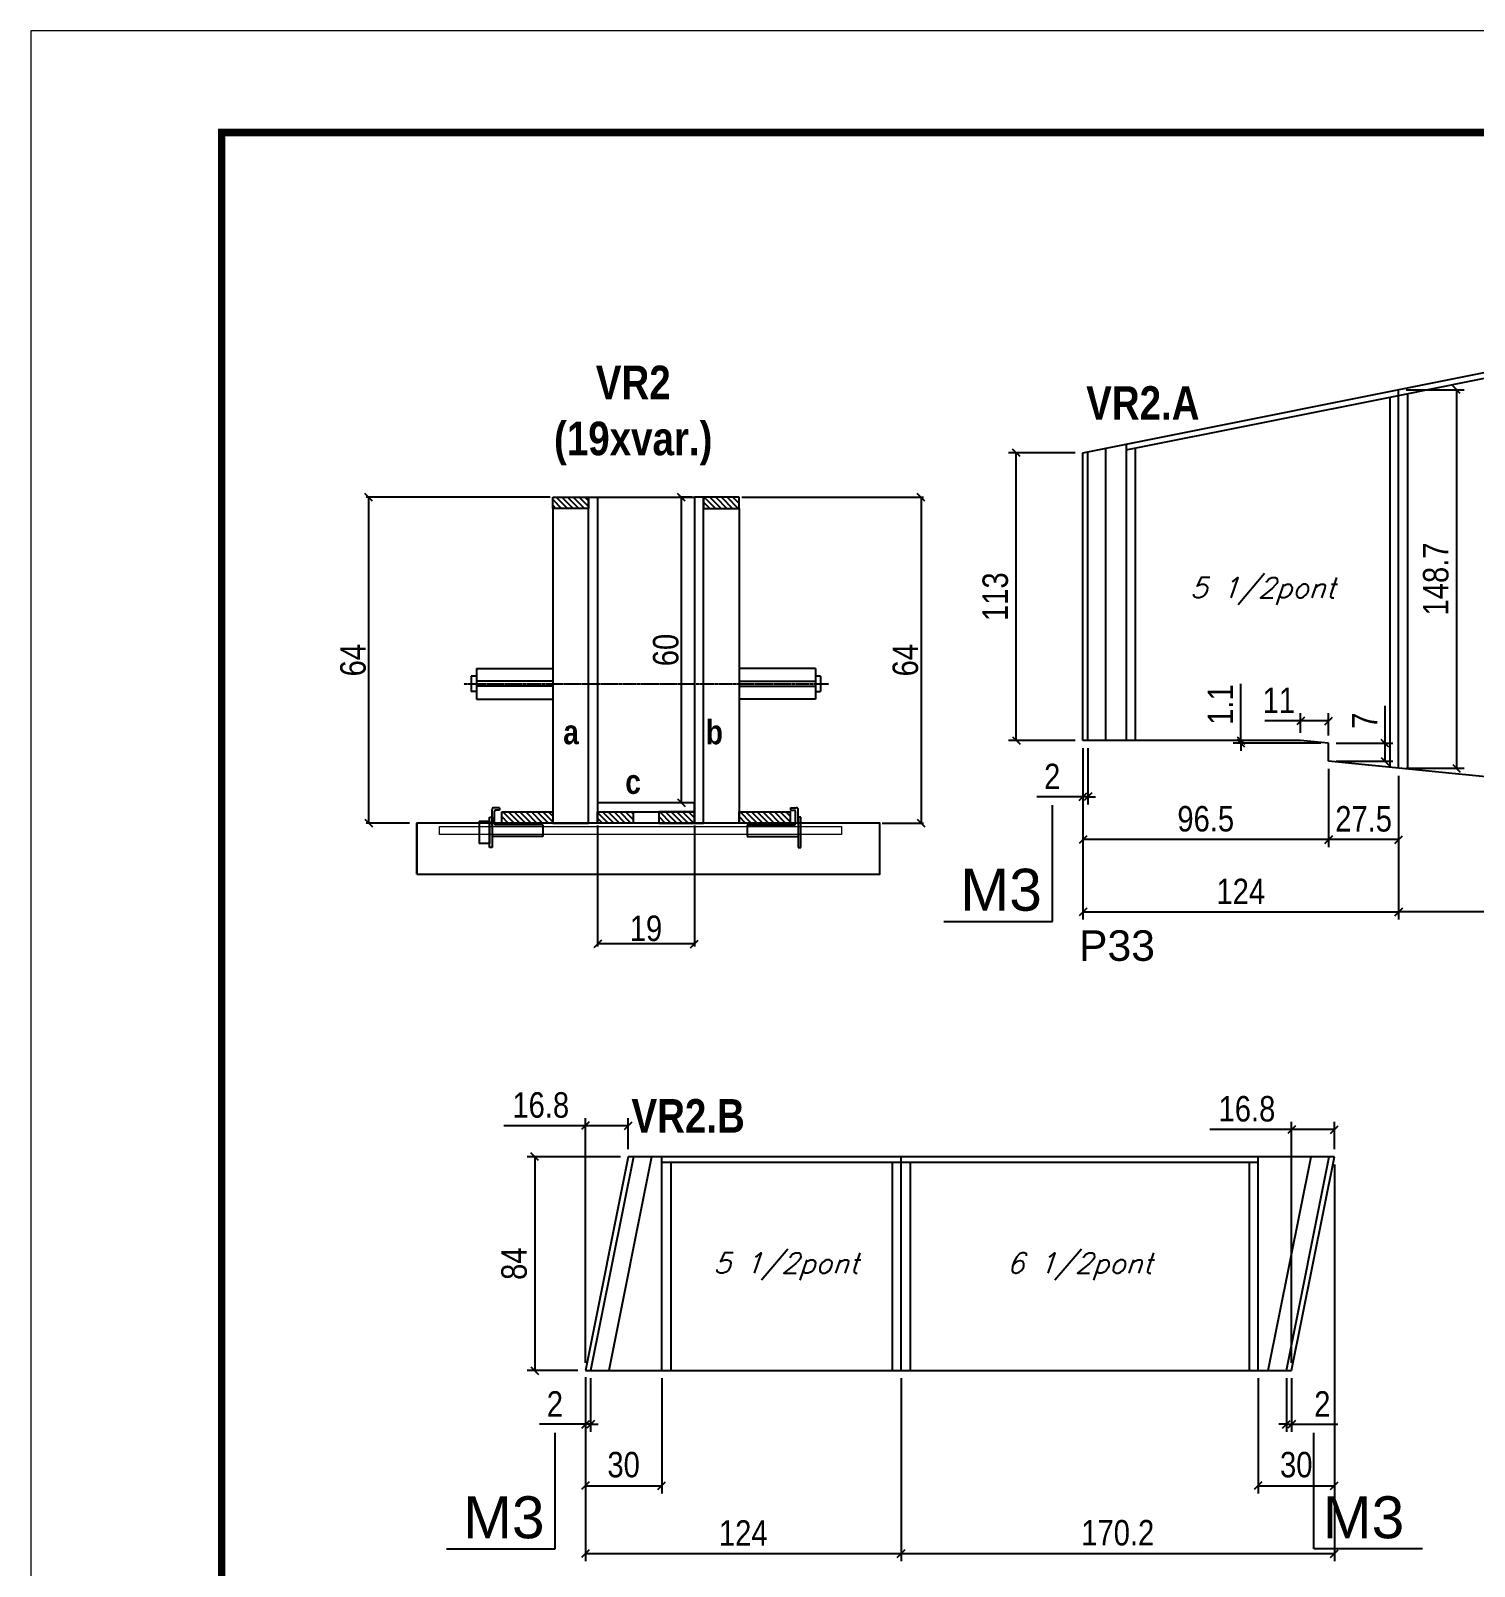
# Model space of a CAD drawing. Extents: x 3309 to 9590, y -2522 to 14608.
# Drawn here: x 6493 to 7060, y 9410 to 10014 of the extents above; entities that cross this region are included whole.
import ezdxf

# ---------------------------------------------------------------- set-up
doc = ezdxf.new("R2010")
doc.units = 0
doc.linetypes.add('DASHED', pattern=[0.75, 0.5, -0.25])
doc.linetypes.add('HIDDEN', pattern=[0.375, 0.25, -0.125])
for name, color, linetype in [('5', 5, 'Continuous'), ('barrote', 251, 'Continuous'), ('COTA', 241, 'Continuous'), ('detalhes', 4, 'Continuous'), ('NOMENCLATURA', 7, 'Continuous'), ('Painéis', 200, 'Continuous'), ('presilha', 1, 'Continuous'), ('SARR_2.2x10', 60, 'Continuous'), ('SARR_2.2x7', 40, 'Continuous'), ('SARR_3.5x7', 81, 'Continuous'), ('TENSOR', 3, 'Continuous'), ('texto', 7, 'Continuous')]:
    doc.layers.add(name, color=color, linetype=linetype)
for name, color, linetype, lineweight in [('CONCRETO', 251, 'Continuous', 25), ('Folhas', 255, 'Continuous', 9), ('SARRAFO DE PRESSAO', 251, 'DASHED', 9), ('SCO-___-LAJ', 2, 'Continuous', 0)]:
    doc.layers.add(name, color=color, linetype=linetype, lineweight=lineweight)
doc.styles.add('COTA TECNICA', font='techl___.ttf', dxfattribs={"height": 10})
doc.styles.add('COTA TECNICA 2X', font='techl___.ttf', dxfattribs={"height": 10})
doc.styles.add('Romans', font='romans.shx')
doc.styles.get("Standard").update_dxf_attribs({"font": 'arial.ttf'})
doc.styles.add('TECNICA', font='techb___.ttf', dxfattribs={"height": 10})
doc.dimstyles.new('PAINEL', dxfattribs={"dimtxt": 10, "dimasz": 3, "dimexe": 3, "dimexo": 3, "dimgap": 3, "dimtad": 1, "dimdec": 1, "dimzin": 12, "dimdsep": 46, "dimtxsty": 'COTA TECNICA', "dimblk1": 'OBLIQUE', "dimblk2": 'OBLIQUE', "dimsah": 1, "dimcen": 0.9, "dimclrd": 4, "dimclre": 4, "dimclrt": 240, "dimadec": 1, "dimazin": 3, "dimtfac": 1, "dimtdec": 1, "dimtmove": 0, "dimatfit": 3, "dimfxl": 1, "dimtolj": 1, "dimtzin": 12, "dimarcsym": 0})
doc.dimstyles.new('SECAO', dxfattribs={"dimscale": 0.333333, "dimtxt": 5, "dimasz": 9, "dimexe": 3, "dimexo": 3, "dimgap": 3, "dimtad": 1, "dimdec": 1, "dimlfac": 0.5, "dimzin": 12, "dimdsep": 46, "dimtxsty": 'COTA TECNICA 2X', "dimblk1": 'OBLIQUE', "dimblk2": 'OBLIQUE', "dimsah": 1, "dimcen": 0.9, "dimclrd": 4, "dimclre": 4, "dimclrt": 240, "dimadec": 1, "dimazin": 3, "dimtfac": 1, "dimtdec": 1, "dimtmove": 0, "dimatfit": 3, "dimfxl": 1, "dimtolj": 1, "dimtzin": 12, "dimarcsym": 0})
pattern_1 = [(135, (39951.0573, -113809.8887), (-1.122532015, -1.122532015), [])]

# ---------------------------------------------------------------- blocks, each defined once
blk = doc.blocks.new('9999999999')
at = {"layer": 'Folhas'}
blk.add_lwpolyline([(98138.98, 34190.21), (99623.98, 34190.21), (99623.98, 35240.21), (98138.98, 35240.21)], close=True, dxfattribs=at)
at = {"layer": 'Folhas', "color": 30, "const_width": 3}
blk.add_lwpolyline([(98213.98, 34230.21), (99583.98, 34230.21), (99583.98, 35200.21), (98213.98, 35200.21)], close=True, dxfattribs=at)
blk = doc.blocks.new('_Oblique')
at = {"color": 0, "linetype": 'ByBlock', "lineweight": -2}
blk.add_line((-0.5, -0.5), (0.5, 0.5), dxfattribs=at)
blk = doc.blocks.new('*D654')
at = {"layer": 'COTA', "color": 4, "lineweight": -2, "transparency": 16777216}
for p, q in [((6715.52, 9701.28), (6715.52, 9653.81)), ((6753.52, 9701.28), (6753.52, 9653.81)), ((6753.52, 9654.81), (6715.52, 9654.81))]:
    blk.add_line(p, q, dxfattribs=at)
at = {"layer": 'Defpoints', "color": 0, "transparency": 16777216}
for p in [(6715.52, 9702.28), (6753.52, 9702.28), (6715.52, 9654.81)]:
    blk.add_point(p, dxfattribs=at)
at = {"layer": 'COTA', "color": 4, "lineweight": -2, "transparency": 16777216, "xscale": 3, "yscale": 3, "zscale": 3, "rotation": 180}
blk.add_blockref('_Oblique', (6715.52, 9654.81), dxfattribs=at)
at = {"layer": 'COTA', "color": 4, "lineweight": -2, "transparency": 16777216, "xscale": 3, "yscale": 3, "zscale": 3}
blk.add_blockref('_Oblique', (6753.52, 9654.81), dxfattribs=at)
at = {"layer": 'COTA', "color": 240, "transparency": 16777216, "insert": (6734.52, 9660.9), "char_height": 10, "attachment_point": 5, "style": 'COTA TECNICA 2X'}
blk.add_mtext('\\A1;19', dxfattribs=at)
blk = doc.blocks.new('PRESILHA METÁLICA 1')
at = {"layer": 'presilha'}
for p, q in [((7.5, 10.64), (7.5, 19.86)), ((12, 21), (8.64, 21)), ((9, 11.57), (9, 18.93)), ((12, 19.5), (9.57, 19.5)), ((12, 21), (12, 19.5)), ((0, 13), (6, 13)), ((0, 13), (0, 0)), ((6, 15.5), (7.5, 15.5)), ((6, -2.5), (6, 15.5)), ((6, 13), (6, 0)), ((7.5, 15.5), (7.5, -2.5)), ((37.5, 11), (9.57, 11)), ((37.5, 11), (37.5, 4.1)), ((6, 0), (0, 0)), ((37.5, 4.1), (7.5, 4.1)), ((7.5, -2.5), (6, -2.5))]:
    blk.add_line(p, q, dxfattribs=at)
for centre, radius, start, end in [((8.64, 19.86), 1.14, 90, 180), ((9.57, 18.93), 0.57, 90, 180), ((9.57, 11.57), 0.57, 180, 270)]:
    blk.add_arc(centre, radius, start, end, dxfattribs=at)
blk = doc.blocks.new('PRESILHA METÁLICA 2')
at = {"layer": 'presilha'}
for p, q in [((-5.25, 23.5), (-5.25, 22)), ((-5.25, 23.5), (-1.89, 23.5)), ((-5.25, 22), (-2.82, 22)), ((-2.25, 14.07), (-2.25, 21.43)), ((-0.75, 14.64), (-0.75, 22.36)), ((-30.75, 13.5), (-30.75, 6.6)), ((-30.75, 13.5), (-2.82, 13.5)), ((0.75, 18), (-0.75, 18)), ((-0.75, 18), (-0.75, 0)), ((0.75, 0), (0.75, 18)), ((-30.75, 6.6), (-0.75, 6.6)), ((-0.75, 0), (0.75, 0))]:
    blk.add_line(p, q, dxfattribs=at)
for centre, radius, start, end in [((-2.82, 21.43), 0.57, 0, 90), ((-1.89, 22.36), 1.14, 0, 90), ((-2.82, 14.07), 0.57, 270, 0)]:
    blk.add_arc(centre, radius, start, end, dxfattribs=at)
blk = doc.blocks.new('*D655')
at = {"layer": 'COTA', "color": 4, "lineweight": -2, "transparency": 16777216}
for p, q in [((6772.12, 9830.28), (6843.57, 9830.28)), ((6842.57, 9830.28), (6842.57, 9702.28)), ((6827.33, 9702.28), (6843.57, 9702.28))]:
    blk.add_line(p, q, dxfattribs=at)
at = {"layer": 'Defpoints', "color": 0, "transparency": 16777216}
for p in [(6771.12, 9830.28), (6826.33, 9702.28), (6842.57, 9702.28)]:
    blk.add_point(p, dxfattribs=at)
at = {"layer": 'COTA', "color": 4, "lineweight": -2, "transparency": 16777216, "xscale": 3, "yscale": 3, "zscale": 3}
for p, rotation in [((6842.57, 9830.28), 90), ((6842.57, 9702.28), 270)]:
    blk.add_blockref('_Oblique', p, dxfattribs=dict(at, rotation=rotation))
at = {"layer": 'COTA', "color": 240, "transparency": 16777216, "insert": (6836.46, 9766.28), "char_height": 10, "attachment_point": 5, "rotation": 90, "style": 'COTA TECNICA 2X'}
blk.add_mtext('\\A1;64', dxfattribs=at)
blk = doc.blocks.new('*D656')
at = {"layer": 'COTA', "color": 4, "lineweight": -2, "transparency": 16777216}
for p, q in [((6696.92, 9830.28), (6624.6, 9830.28)), ((6625.6, 9830.28), (6625.6, 9702.28)), ((6641.71, 9702.28), (6624.6, 9702.28))]:
    blk.add_line(p, q, dxfattribs=at)
at = {"layer": 'Defpoints', "color": 0, "transparency": 16777216}
for p in [(6697.92, 9830.28), (6625.6, 9702.28), (6642.71, 9702.28)]:
    blk.add_point(p, dxfattribs=at)
at = {"layer": 'COTA', "color": 4, "lineweight": -2, "transparency": 16777216, "xscale": 3, "yscale": 3, "zscale": 3}
for p, rotation in [((6625.6, 9830.28), 90), ((6625.6, 9702.28), 270)]:
    blk.add_blockref('_Oblique', p, dxfattribs=dict(at, rotation=rotation))
at = {"layer": 'COTA', "color": 240, "transparency": 16777216, "insert": (6619.5, 9766.28), "char_height": 10, "attachment_point": 5, "rotation": 90, "style": 'COTA TECNICA 2X'}
blk.add_mtext('\\A1;64', dxfattribs=at)
blk = doc.blocks.new('*D657')
at = {"layer": 'COTA', "color": 4, "lineweight": -2, "transparency": 16777216}
for p, q in [((6752.52, 9830.28), (6747.45, 9830.28)), ((6748.45, 9710.28), (6748.45, 9830.28)), ((6752.52, 9710.28), (6747.45, 9710.28))]:
    blk.add_line(p, q, dxfattribs=at)
at = {"layer": 'Defpoints', "color": 0, "transparency": 16777216}
for p in [(6748.45, 9830.28), (6753.52, 9830.28), (6753.52, 9710.28)]:
    blk.add_point(p, dxfattribs=at)
at = {"layer": 'COTA', "color": 4, "lineweight": -2, "transparency": 16777216, "xscale": 3, "yscale": 3, "zscale": 3}
for p, rotation in [((6748.45, 9830.28), 90), ((6748.45, 9710.28), 270)]:
    blk.add_blockref('_Oblique', p, dxfattribs=dict(at, rotation=rotation))
at = {"layer": 'COTA', "color": 240, "transparency": 16777216, "insert": (6742.34, 9770.28), "char_height": 10, "attachment_point": 5, "rotation": 90, "style": 'COTA TECNICA 2X'}
blk.add_mtext('\\A1;60', dxfattribs=at)
blk = doc.blocks.new('*D658')
at = {"layer": 'COTA', "color": 4, "lineweight": -2, "transparency": 16777216}
for p, q in [((6906.14, 9731.73), (6906.14, 9664.37)), ((7030.14, 9720.84), (7030.14, 9664.37)), ((6906.14, 9667.37), (7030.14, 9667.37))]:
    blk.add_line(p, q, dxfattribs=at)
at = {"layer": 'Defpoints', "color": 0, "transparency": 16777216}
for p in [(6906.14, 9734.73), (7030.14, 9723.84), (7030.14, 9667.37)]:
    blk.add_point(p, dxfattribs=at)
at = {"layer": 'COTA', "color": 4, "lineweight": -2, "transparency": 16777216, "xscale": 3, "yscale": 3, "zscale": 3, "rotation": 180}
blk.add_blockref('_Oblique', (6906.14, 9667.37), dxfattribs=at)
at = {"layer": 'COTA', "color": 4, "lineweight": -2, "transparency": 16777216, "xscale": 3, "yscale": 3, "zscale": 3}
blk.add_blockref('_Oblique', (7030.14, 9667.37), dxfattribs=at)
at = {"layer": 'COTA', "color": 240, "transparency": 16777216, "insert": (6968.14, 9675.44), "char_height": 10, "attachment_point": 5, "style": 'COTA TECNICA'}
blk.add_mtext('\\A1;124', dxfattribs=at)
blk = doc.blocks.new('*D659')
at = {"layer": 'COTA', "color": 4, "lineweight": -2, "transparency": 16777216}
for p, q in [((7030.14, 9720.84), (7030.14, 9664.37)), ((7133.14, 9710.54), (7133.14, 9664.37)), ((7133.14, 9667.37), (7030.14, 9667.37))]:
    blk.add_line(p, q, dxfattribs=at)
at = {"layer": 'Defpoints', "color": 0, "transparency": 16777216}
for p in [(7030.14, 9723.84), (7133.14, 9713.54), (7030.14, 9667.37)]:
    blk.add_point(p, dxfattribs=at)
at = {"layer": 'COTA', "color": 4, "lineweight": -2, "transparency": 16777216, "xscale": 3, "yscale": 3, "zscale": 3, "rotation": 180}
blk.add_blockref('_Oblique', (7030.14, 9667.37), dxfattribs=at)
at = {"layer": 'COTA', "color": 4, "lineweight": -2, "transparency": 16777216, "xscale": 3, "yscale": 3, "zscale": 3}
blk.add_blockref('_Oblique', (7133.14, 9667.37), dxfattribs=at)
at = {"layer": 'COTA', "color": 240, "transparency": 16777216, "insert": (7081.64, 9675.59), "char_height": 10, "attachment_point": 5, "style": 'COTA TECNICA'}
blk.add_mtext('\\A1;103', dxfattribs=at)
blk = doc.blocks.new('*D660')
at = {"layer": 'COTA', "color": 4, "lineweight": -2, "transparency": 16777216}
for p, q in [((6903.14, 9847.73), (6876.98, 9847.73)), ((6879.98, 9734.73), (6879.98, 9847.73)), ((6903.14, 9734.73), (6876.98, 9734.73))]:
    blk.add_line(p, q, dxfattribs=at)
at = {"layer": 'Defpoints', "color": 0, "transparency": 16777216}
for p in [(6879.98, 9847.73), (6906.14, 9847.73), (6906.14, 9734.73)]:
    blk.add_point(p, dxfattribs=at)
at = {"layer": 'COTA', "color": 4, "lineweight": -2, "transparency": 16777216, "xscale": 3, "yscale": 3, "zscale": 3}
for p, rotation in [((6879.98, 9847.73), 90), ((6879.98, 9734.73), 270)]:
    blk.add_blockref('_Oblique', p, dxfattribs=dict(at, rotation=rotation))
at = {"layer": 'COTA', "color": 240, "transparency": 16777216, "insert": (6871.76, 9791.23), "char_height": 10, "attachment_point": 5, "rotation": 90, "style": 'COTA TECNICA'}
blk.add_mtext('\\A1;113', dxfattribs=at)
blk = doc.blocks.new('*D661')
at = {"layer": 'COTA', "color": 4, "lineweight": -2, "transparency": 16777216}
for p, q in [((7033.14, 9872.53), (7055.88, 9872.53)), ((7052.88, 9872.53), (7052.88, 9723.84)), ((7033.14, 9723.84), (7055.88, 9723.84))]:
    blk.add_line(p, q, dxfattribs=at)
at = {"layer": 'Defpoints', "color": 0, "transparency": 16777216}
for p in [(7030.14, 9872.53), (7030.14, 9723.84), (7052.88, 9723.84)]:
    blk.add_point(p, dxfattribs=at)
at = {"layer": 'COTA', "color": 4, "lineweight": -2, "transparency": 16777216, "xscale": 3, "yscale": 3, "zscale": 3}
for p, rotation in [((7052.88, 9872.53), 90), ((7052.88, 9723.84), 270)]:
    blk.add_blockref('_Oblique', p, dxfattribs=dict(at, rotation=rotation))
at = {"layer": 'COTA', "color": 240, "transparency": 16777216, "insert": (7044.78, 9798.19), "char_height": 10, "attachment_point": 5, "rotation": 90, "style": 'COTA TECNICA'}
blk.add_mtext('\\A1;148.7', dxfattribs=at)
blk = doc.blocks.new('*D662')
at = {"layer": 'COTA', "color": 4, "lineweight": -2, "transparency": 16777216}
for p, q in [((7002.64, 9723.59), (7002.64, 9692.78)), ((7030.14, 9720.84), (7030.14, 9692.78)), ((7030.14, 9695.78), (7002.64, 9695.78))]:
    blk.add_line(p, q, dxfattribs=at)
at = {"layer": 'Defpoints', "color": 0, "transparency": 16777216}
for p in [(7002.64, 9726.59), (7030.14, 9723.84), (7002.64, 9695.78)]:
    blk.add_point(p, dxfattribs=at)
at = {"layer": 'COTA', "color": 4, "lineweight": -2, "transparency": 16777216, "xscale": 3, "yscale": 3, "zscale": 3, "rotation": 180}
blk.add_blockref('_Oblique', (7002.64, 9695.78), dxfattribs=at)
at = {"layer": 'COTA', "color": 4, "lineweight": -2, "transparency": 16777216, "xscale": 3, "yscale": 3, "zscale": 3}
blk.add_blockref('_Oblique', (7030.14, 9695.78), dxfattribs=at)
at = {"layer": 'COTA', "color": 240, "transparency": 16777216, "insert": (7016.39, 9703.89), "char_height": 10, "attachment_point": 5, "style": 'COTA TECNICA'}
blk.add_mtext('\\A1;27.5', dxfattribs=at)
blk = doc.blocks.new('*D664')
at = {"layer": 'COTA', "color": 4, "lineweight": -2, "transparency": 16777216}
for p, q in [((6991.64, 9742.44), (6977.55, 9742.44)), ((6991.64, 9737.73), (6991.64, 9745.44)), ((7002.64, 9742.44), (6991.64, 9742.44)), ((7002.64, 9736.63), (7002.64, 9745.44))]:
    blk.add_line(p, q, dxfattribs=at)
at = {"layer": 'Defpoints', "color": 0, "transparency": 16777216}
for p in [(6991.64, 9742.44), (6991.64, 9734.73), (7002.64, 9733.63)]:
    blk.add_point(p, dxfattribs=at)
at = {"layer": 'COTA', "color": 4, "lineweight": -2, "transparency": 16777216, "xscale": 3, "yscale": 3, "zscale": 3, "rotation": 180}
blk.add_blockref('_Oblique', (6991.64, 9742.44), dxfattribs=at)
at = {"layer": 'COTA', "color": 4, "lineweight": -2, "transparency": 16777216, "xscale": 3, "yscale": 3, "zscale": 3}
blk.add_blockref('_Oblique', (7002.64, 9742.44), dxfattribs=at)
at = {"layer": 'COTA', "color": 240, "transparency": 16777216, "insert": (6983.1, 9750.5), "char_height": 10, "attachment_point": 5, "style": 'COTA TECNICA'}
blk.add_mtext('\\A1;11', dxfattribs=at)
blk = doc.blocks.new('*D665')
at = {"layer": 'COTA', "color": 4, "lineweight": -2, "transparency": 16777216}
for p, q in [((7024.85, 9733.63), (7024.85, 9748.36)), ((7005.64, 9733.63), (7027.85, 9733.63)), ((7024.85, 9726.59), (7024.85, 9733.63)), ((7005.64, 9726.59), (7027.85, 9726.59))]:
    blk.add_line(p, q, dxfattribs=at)
at = {"layer": 'Defpoints', "color": 0, "transparency": 16777216}
for p in [(7002.64, 9733.63), (7024.85, 9733.63), (7002.64, 9726.59)]:
    blk.add_point(p, dxfattribs=at)
at = {"layer": 'COTA', "color": 4, "lineweight": -2, "transparency": 16777216, "xscale": 3, "yscale": 3, "zscale": 3}
for p, rotation in [((7024.85, 9733.63), 90), ((7024.85, 9726.59), 270)]:
    blk.add_blockref('_Oblique', p, dxfattribs=dict(at, rotation=rotation))
at = {"layer": 'COTA', "color": 240, "transparency": 16777216, "insert": (7016.78, 9742.49), "char_height": 10, "attachment_point": 5, "rotation": 90, "style": 'COTA TECNICA'}
blk.add_mtext('\\A1;7', dxfattribs=at)
blk = doc.blocks.new('*D666')
at = {"layer": 'COTA', "color": 4, "lineweight": -2, "transparency": 16777216}
for p, q in [((6906.14, 9723.59), (6906.14, 9692.78)), ((7002.64, 9723.59), (7002.64, 9692.78)), ((7002.64, 9695.78), (6906.14, 9695.78))]:
    blk.add_line(p, q, dxfattribs=at)
at = {"layer": 'Defpoints', "color": 0, "transparency": 16777216}
for p in [(6906.14, 9726.59), (7002.64, 9726.59), (6906.14, 9695.78)]:
    blk.add_point(p, dxfattribs=at)
at = {"layer": 'COTA', "color": 4, "lineweight": -2, "transparency": 16777216, "xscale": 3, "yscale": 3, "zscale": 3, "rotation": 180}
blk.add_blockref('_Oblique', (6906.14, 9695.78), dxfattribs=at)
at = {"layer": 'COTA', "color": 4, "lineweight": -2, "transparency": 16777216, "xscale": 3, "yscale": 3, "zscale": 3}
blk.add_blockref('_Oblique', (7002.64, 9695.78), dxfattribs=at)
at = {"layer": 'COTA', "color": 240, "transparency": 16777216, "insert": (6954.39, 9703.92), "char_height": 10, "attachment_point": 5, "style": 'COTA TECNICA'}
blk.add_mtext('\\A1;96.5', dxfattribs=at)
blk = doc.blocks.new('*D667')
at = {"layer": 'COTA', "color": 4, "lineweight": -2, "transparency": 16777216}
for p, q in [((6968.18, 9734.73), (6968.18, 9756.95)), ((6988.64, 9734.73), (6965.18, 9734.73)), ((6999.64, 9733.63), (6965.18, 9733.63)), ((6968.18, 9733.63), (6968.18, 9734.73)), ((6968.18, 9733.63), (6968.18, 9730.63))]:
    blk.add_line(p, q, dxfattribs=at)
at = {"layer": 'Defpoints', "color": 0, "transparency": 16777216}
for p in [(6968.18, 9734.73), (6991.64, 9734.73), (7002.64, 9733.63)]:
    blk.add_point(p, dxfattribs=at)
at = {"layer": 'COTA', "color": 4, "lineweight": -2, "transparency": 16777216, "xscale": 3, "yscale": 3, "zscale": 3}
for p, rotation in [((6968.18, 9734.73), 270), ((6968.18, 9733.63), 90)]:
    blk.add_blockref('_Oblique', p, dxfattribs=dict(at, rotation=rotation))
at = {"layer": 'COTA', "color": 240, "transparency": 16777216, "insert": (6960.12, 9748.84), "char_height": 10, "attachment_point": 5, "rotation": 90, "style": 'COTA TECNICA'}
blk.add_mtext('\\A1;1.1', dxfattribs=at)
blk = doc.blocks.new('*D668')
at = {"layer": 'COTA', "color": 4, "lineweight": -2, "transparency": 16777216}
for p, q in [((6906.14, 9731.73), (6906.14, 9709.63)), ((6908.14, 9731.73), (6908.14, 9709.63)), ((6906.14, 9712.63), (6888.03, 9712.63)), ((6908.14, 9712.63), (6906.14, 9712.63)), ((6908.14, 9712.63), (6911.14, 9712.63))]:
    blk.add_line(p, q, dxfattribs=at)
at = {"layer": 'Defpoints', "color": 0, "transparency": 16777216}
for p in [(6906.14, 9734.73), (6908.14, 9734.73), (6906.14, 9712.63)]:
    blk.add_point(p, dxfattribs=at)
at = {"layer": 'COTA', "color": 4, "lineweight": -2, "transparency": 16777216, "xscale": 3, "yscale": 3, "zscale": 3}
blk.add_blockref('_Oblique', (6906.14, 9712.63), dxfattribs=at)
at = {"layer": 'COTA', "color": 4, "lineweight": -2, "transparency": 16777216, "xscale": 3, "yscale": 3, "zscale": 3, "rotation": 180}
blk.add_blockref('_Oblique', (6908.14, 9712.63), dxfattribs=at)
at = {"layer": 'COTA', "color": 240, "transparency": 16777216, "insert": (6894.08, 9720.63), "char_height": 10, "attachment_point": 5, "style": 'COTA TECNICA'}
blk.add_mtext('\\A1;2', dxfattribs=at)
blk = doc.blocks.new('*D688')
at = {"layer": 'COTA', "color": 4, "lineweight": -2, "transparency": 16777216}
for p, q in [((6710.74, 9484.2), (6710.74, 9412.34)), ((6834.74, 9484.2), (6834.74, 9412.34)), ((6710.74, 9415.34), (6834.74, 9415.34))]:
    blk.add_line(p, q, dxfattribs=at)
at = {"layer": 'Defpoints', "color": 0, "transparency": 16777216}
for p in [(6710.74, 9487.2), (6834.74, 9487.2), (6834.74, 9415.34)]:
    blk.add_point(p, dxfattribs=at)
at = {"layer": 'COTA', "color": 4, "lineweight": -2, "transparency": 16777216, "xscale": 3, "yscale": 3, "zscale": 3, "rotation": 180}
blk.add_blockref('_Oblique', (6710.74, 9415.34), dxfattribs=at)
at = {"layer": 'COTA', "color": 4, "lineweight": -2, "transparency": 16777216, "xscale": 3, "yscale": 3, "zscale": 3}
blk.add_blockref('_Oblique', (6834.74, 9415.34), dxfattribs=at)
at = {"layer": 'COTA', "color": 240, "transparency": 16777216, "insert": (6772.74, 9423.42), "char_height": 10, "attachment_point": 5, "style": 'COTA TECNICA'}
blk.add_mtext('\\A1;124', dxfattribs=at)
blk = doc.blocks.new('*D689')
at = {"layer": 'COTA', "color": 4, "lineweight": -2, "transparency": 16777216}
for p, q in [((7004.93, 9568.2), (7004.93, 9412.34)), ((6834.74, 9484.2), (6834.74, 9412.34)), ((6834.74, 9415.34), (7004.93, 9415.34))]:
    blk.add_line(p, q, dxfattribs=at)
at = {"layer": 'Defpoints', "color": 0, "transparency": 16777216}
for p in [(7004.93, 9571.2), (6834.74, 9487.2), (7004.93, 9415.34)]:
    blk.add_point(p, dxfattribs=at)
at = {"layer": 'COTA', "color": 4, "lineweight": -2, "transparency": 16777216, "xscale": 3, "yscale": 3, "zscale": 3, "rotation": 180}
blk.add_blockref('_Oblique', (6834.74, 9415.34), dxfattribs=at)
at = {"layer": 'COTA', "color": 4, "lineweight": -2, "transparency": 16777216, "xscale": 3, "yscale": 3, "zscale": 3}
blk.add_blockref('_Oblique', (7004.93, 9415.34), dxfattribs=at)
at = {"layer": 'COTA', "color": 240, "transparency": 16777216, "insert": (6919.83, 9423.45), "char_height": 10, "attachment_point": 5, "style": 'COTA TECNICA'}
blk.add_mtext('\\A1;170.2', dxfattribs=at)
blk = doc.blocks.new('*D692')
at = {"layer": 'COTA', "color": 4, "lineweight": -2, "transparency": 16777216}
for p, q in [((6724.54, 9571.2), (6687.85, 9571.2)), ((6690.85, 9571.2), (6690.85, 9487.2)), ((6707.74, 9487.2), (6687.85, 9487.2))]:
    blk.add_line(p, q, dxfattribs=at)
at = {"layer": 'Defpoints', "color": 0, "transparency": 16777216}
for p in [(6727.54, 9571.2), (6690.85, 9487.2), (6710.74, 9487.2)]:
    blk.add_point(p, dxfattribs=at)
at = {"layer": 'COTA', "color": 4, "lineweight": -2, "transparency": 16777216, "xscale": 3, "yscale": 3, "zscale": 3}
for p, rotation in [((6690.85, 9571.2), 90), ((6690.85, 9487.2), 270)]:
    blk.add_blockref('_Oblique', p, dxfattribs=dict(at, rotation=rotation))
at = {"layer": 'COTA', "color": 240, "transparency": 16777216, "insert": (6682.76, 9529.2), "char_height": 10, "attachment_point": 5, "rotation": 90, "style": 'COTA TECNICA'}
blk.add_mtext('\\A1;84', dxfattribs=at)
blk = doc.blocks.new('*D693')
at = {"layer": 'COTA', "color": 4, "lineweight": -2, "transparency": 16777216}
for p, q in [((6710.74, 9490.2), (6710.74, 9586.37)), ((6727.54, 9574.2), (6727.54, 9586.37)), ((6710.74, 9583.37), (6678.65, 9583.37)), ((6727.54, 9583.37), (6710.74, 9583.37))]:
    blk.add_line(p, q, dxfattribs=at)
at = {"layer": 'Defpoints', "color": 0, "transparency": 16777216}
for p in [(6710.74, 9583.37), (6727.54, 9571.2), (6710.74, 9487.2)]:
    blk.add_point(p, dxfattribs=at)
at = {"layer": 'COTA', "color": 4, "lineweight": -2, "transparency": 16777216, "xscale": 3, "yscale": 3, "zscale": 3, "rotation": 180}
blk.add_blockref('_Oblique', (6710.74, 9583.37), dxfattribs=at)
at = {"layer": 'COTA', "color": 4, "lineweight": -2, "transparency": 16777216, "xscale": 3, "yscale": 3, "zscale": 3}
blk.add_blockref('_Oblique', (6727.54, 9583.37), dxfattribs=at)
at = {"layer": 'COTA', "color": 240, "transparency": 16777216, "insert": (6693.2, 9591.49), "char_height": 10, "attachment_point": 5, "style": 'COTA TECNICA'}
blk.add_mtext('\\A1;16.8', dxfattribs=at)
blk = doc.blocks.new('*D694')
at = {"layer": 'COTA', "color": 4, "lineweight": -2, "transparency": 16777216}
for p, q in [((6988.13, 9581.87), (6956.04, 9581.87)), ((6988.13, 9490.2), (6988.13, 9584.87)), ((7004.93, 9581.87), (6988.13, 9581.87)), ((7004.93, 9574.2), (7004.93, 9584.87))]:
    blk.add_line(p, q, dxfattribs=at)
at = {"layer": 'Defpoints', "color": 0, "transparency": 16777216}
for p in [(6988.13, 9581.87), (7004.93, 9571.2), (6988.13, 9487.2)]:
    blk.add_point(p, dxfattribs=at)
at = {"layer": 'COTA', "color": 4, "lineweight": -2, "transparency": 16777216, "xscale": 3, "yscale": 3, "zscale": 3, "rotation": 180}
blk.add_blockref('_Oblique', (6988.13, 9581.87), dxfattribs=at)
at = {"layer": 'COTA', "color": 4, "lineweight": -2, "transparency": 16777216, "xscale": 3, "yscale": 3, "zscale": 3}
blk.add_blockref('_Oblique', (7004.93, 9581.87), dxfattribs=at)
at = {"layer": 'COTA', "color": 240, "transparency": 16777216, "insert": (6970.58, 9589.99), "char_height": 10, "attachment_point": 5, "style": 'COTA TECNICA'}
blk.add_mtext('\\A1;16.8', dxfattribs=at)
blk = doc.blocks.new('*D695')
at = {"layer": 'COTA', "color": 4, "lineweight": -2, "transparency": 16777216}
for p, q in [((6710.74, 9484.2), (6710.74, 9438.98)), ((6740.74, 9484.2), (6740.74, 9438.98)), ((6710.74, 9441.98), (6740.74, 9441.98))]:
    blk.add_line(p, q, dxfattribs=at)
at = {"layer": 'Defpoints', "color": 0, "transparency": 16777216}
for p in [(6710.74, 9487.2), (6740.74, 9487.2), (6740.74, 9441.98)]:
    blk.add_point(p, dxfattribs=at)
at = {"layer": 'COTA', "color": 4, "lineweight": -2, "transparency": 16777216, "xscale": 3, "yscale": 3, "zscale": 3, "rotation": 180}
blk.add_blockref('_Oblique', (6710.74, 9441.98), dxfattribs=at)
at = {"layer": 'COTA', "color": 4, "lineweight": -2, "transparency": 16777216, "xscale": 3, "yscale": 3, "zscale": 3}
blk.add_blockref('_Oblique', (6740.74, 9441.98), dxfattribs=at)
at = {"layer": 'COTA', "color": 240, "transparency": 16777216, "insert": (6725.74, 9450.2), "char_height": 10, "attachment_point": 5, "style": 'COTA TECNICA'}
blk.add_mtext('\\A1;30', dxfattribs=at)
blk = doc.blocks.new('*D696')
at = {"layer": 'COTA', "color": 4, "lineweight": -2, "transparency": 16777216}
for p, q in [((7004.93, 9568.2), (7004.93, 9438.98)), ((6974.93, 9484.2), (6974.93, 9438.98)), ((6974.93, 9441.98), (7004.93, 9441.98))]:
    blk.add_line(p, q, dxfattribs=at)
at = {"layer": 'Defpoints', "color": 0, "transparency": 16777216}
for p in [(7004.93, 9571.2), (6974.93, 9487.2), (7004.93, 9441.98)]:
    blk.add_point(p, dxfattribs=at)
at = {"layer": 'COTA', "color": 4, "lineweight": -2, "transparency": 16777216, "xscale": 3, "yscale": 3, "zscale": 3, "rotation": 180}
blk.add_blockref('_Oblique', (6974.93, 9441.98), dxfattribs=at)
at = {"layer": 'COTA', "color": 4, "lineweight": -2, "transparency": 16777216, "xscale": 3, "yscale": 3, "zscale": 3}
blk.add_blockref('_Oblique', (7004.93, 9441.98), dxfattribs=at)
at = {"layer": 'COTA', "color": 240, "transparency": 16777216, "insert": (6989.93, 9450.2), "char_height": 10, "attachment_point": 5, "style": 'COTA TECNICA'}
blk.add_mtext('\\A1;30', dxfattribs=at)
blk = doc.blocks.new('*D712')
at = {"layer": 'COTA', "color": 4, "lineweight": -2, "transparency": 16777216}
for p, q in [((6710.82, 9484.59), (6710.82, 9463.11)), ((6712.78, 9484.2), (6712.78, 9463.11)), ((6710.82, 9466.11), (6692.71, 9466.11)), ((6712.78, 9466.11), (6710.82, 9466.11)), ((6712.78, 9466.11), (6715.78, 9466.11))]:
    blk.add_line(p, q, dxfattribs=at)
at = {"layer": 'Defpoints', "color": 0, "transparency": 16777216}
for p in [(6710.82, 9487.59), (6712.78, 9487.2), (6710.82, 9466.11)]:
    blk.add_point(p, dxfattribs=at)
at = {"layer": 'COTA', "color": 4, "lineweight": -2, "transparency": 16777216, "xscale": 3, "yscale": 3, "zscale": 3}
blk.add_blockref('_Oblique', (6710.82, 9466.11), dxfattribs=at)
at = {"layer": 'COTA', "color": 4, "lineweight": -2, "transparency": 16777216, "xscale": 3, "yscale": 3, "zscale": 3, "rotation": 180}
blk.add_blockref('_Oblique', (6712.78, 9466.11), dxfattribs=at)
at = {"layer": 'COTA', "color": 240, "transparency": 16777216, "insert": (6698.76, 9474.11), "char_height": 10, "attachment_point": 5, "style": 'COTA TECNICA'}
blk.add_mtext('\\A1;2', dxfattribs=at)
blk = doc.blocks.new('*D713')
at = {"layer": 'COTA', "color": 4, "lineweight": -2, "transparency": 16777216}
for p, q in [((6986.09, 9484.2), (6986.09, 9463.11)), ((6988.13, 9484.2), (6988.13, 9463.11)), ((6986.09, 9466.11), (6983.09, 9466.11)), ((6986.09, 9466.11), (6988.13, 9466.11)), ((6988.13, 9466.11), (7006.24, 9466.11))]:
    blk.add_line(p, q, dxfattribs=at)
at = {"layer": 'Defpoints', "color": 0, "transparency": 16777216}
for p in [(6986.09, 9487.2), (6988.13, 9487.2), (6988.13, 9466.11)]:
    blk.add_point(p, dxfattribs=at)
at = {"layer": 'COTA', "color": 4, "lineweight": -2, "transparency": 16777216, "xscale": 3, "yscale": 3, "zscale": 3}
blk.add_blockref('_Oblique', (6986.09, 9466.11), dxfattribs=at)
at = {"layer": 'COTA', "color": 4, "lineweight": -2, "transparency": 16777216, "xscale": 3, "yscale": 3, "zscale": 3, "rotation": 180}
blk.add_blockref('_Oblique', (6988.13, 9466.11), dxfattribs=at)
at = {"layer": 'COTA', "color": 240, "transparency": 16777216, "insert": (7000.18, 9474.11), "char_height": 10, "attachment_point": 5, "style": 'COTA TECNICA'}
blk.add_mtext('\\A1;2', dxfattribs=at)

msp = doc.modelspace()

# ---------------------------------------------------------------- hatches: boundary and pattern name
at = {"layer": 'SARR_2.2x10'}
h = msp.add_hatch(dxfattribs=at)
h.set_pattern_fill('ANSI31', color=256, scale=0.5, angle=90)
h.set_pattern_definition([(135, (39871.4573, -113809.8887), (-1.122532015, -1.122532015), [])])
h.paths.add_polyline_path([(6677.92, 9706.68), (6677.92, 9702.28), (6697.92, 9702.28), (6697.92, 9706.68)])
h = msp.add_hatch(dxfattribs=at)
h.set_pattern_fill('ANSI31', color=256, scale=0.5, angle=90)
h.set_pattern_definition([(135, (39964.6573, -113809.8887), (-1.122532015, -1.122532015), [])])
h.paths.add_polyline_path([(6771.12, 9706.68), (6771.12, 9702.28), (6791.12, 9702.28), (6791.12, 9706.68)])
at = {"layer": 'SARR_2.2x7'}
h = msp.add_hatch(dxfattribs=at)
h.set_pattern_fill('ANSI31', color=256, scale=0.5, angle=90)
h.set_pattern_definition([(135, (39865.4573, -113686.2887), (-1.122532015, -1.122532015), [])])
h.paths.add_polyline_path([(6711.92, 9830.28), (6711.92, 9825.88), (6697.92, 9825.88), (6697.92, 9830.28)])
h = msp.add_hatch(dxfattribs=at)
h.set_pattern_fill('ANSI31', color=256, scale=0.5, angle=90)
h.set_pattern_definition([(135, (39885.4573, -113686.2887), (-1.122532015, -1.122532015), [])])
h.paths.add_polyline_path([(6757.12, 9830.28), (6757.12, 9825.88), (6771.12, 9825.88), (6771.12, 9830.28)])
h = msp.add_hatch(dxfattribs=at)
h.set_pattern_fill('ANSI31', color=256, scale=0.5, angle=90)
h.set_pattern_definition(pattern_1)
h.paths.add_polyline_path([(6729.52, 9702.28), (6729.52, 9706.68), (6715.52, 9706.68), (6715.52, 9702.28)])
h = msp.add_hatch(dxfattribs=at)
h.set_pattern_fill('ANSI31', color=256, scale=0.5, angle=90)
h.set_pattern_definition(pattern_1)
h.paths.add_polyline_path([(6739.52, 9706.68), (6739.52, 9702.28), (6753.52, 9702.28), (6753.52, 9706.68)])

# ---------------------------------------------------------------- linework, layer by layer
at = {"ltscale": 3}
for p, q in [((6667.92, 9763.01), (6667.92, 9751.01)), ((6667.92, 9763.01), (6697.92, 9763.01)), ((6801.12, 9763.01), (6771.12, 9763.01)), ((6801.12, 9763.01), (6801.12, 9751.01)), ((6665.92, 9760.01), (6665.92, 9754.01)), ((6667.92, 9760.01), (6665.92, 9760.01)), ((6697.92, 9758.01), (6667.92, 9758.01)), ((6697.92, 9756.01), (6667.92, 9756.01)), ((6771.12, 9758.01), (6801.12, 9758.01)), ((6771.12, 9756.01), (6801.12, 9756.01)), ((6803.12, 9760.01), (6801.12, 9760.01)), ((6803.12, 9760.01), (6803.12, 9754.01)), ((6667.92, 9754.01), (6665.92, 9754.01)), ((6667.92, 9751.01), (6697.92, 9751.01)), ((6801.12, 9751.01), (6771.12, 9751.01)), ((6801.12, 9754.01), (6803.12, 9754.01))]:
    msp.add_line(p, q, dxfattribs=at)
at = {"layer": 'barrote'}
msp.add_lwpolyline([(6644.46, 9682.28), (6826.38, 9682.28), (6826.38, 9702.28), (6644.46, 9702.28)], close=True, dxfattribs=at)
at = {"layer": 'CONCRETO', "linetype": 'Continuous'}
msp.add_line((6715.52, 9830.28), (6753.52, 9830.28), dxfattribs=at)
at = {"layer": 'detalhes', "color": 250}
msp.add_line((6644.46, 9682.28), (6644.46, 9702.28), dxfattribs=at)
at = {"layer": 'NOMENCLATURA', "linetype": 'Continuous'}
for p, q in [((6894.17, 9663.66), (6894.17, 9709.34)), ((6851.48, 9663.66), (6894.17, 9663.66)), ((6698.85, 9417.13), (6698.85, 9462.81)), ((6996.85, 9417.13), (6996.85, 9462.81)), ((6656.16, 9417.13), (6698.85, 9417.13)), ((7039.55, 9417.13), (6996.85, 9417.13))]:
    msp.add_line(p, q, dxfattribs=at)
at = {"layer": 'Painéis', "linetype": 'ByBlock'}
for p, q in [((6906.14, 9847.73), (7133.14, 9893.14)), ((7030.14, 9723.84), (7030.14, 9872.53)), ((6906.14, 9734.73), (6906.14, 9847.73)), ((6908.14, 9734.73), (6908.14, 9848.13)), ((6991.64, 9734.73), (6906.14, 9734.73)), ((7002.64, 9733.63), (6991.64, 9734.73)), ((7002.64, 9726.59), (7002.64, 9733.63)), ((7133.14, 9713.54), (7002.64, 9726.59)), ((6727.54, 9571.2), (6710.74, 9487.2)), ((6729.58, 9571.2), (6712.78, 9487.2)), ((7004.93, 9571.2), (6727.54, 9571.2)), ((6834.74, 9487.2), (6834.74, 9571.2)), ((6986.09, 9487.2), (7002.89, 9571.2)), ((6988.13, 9487.2), (7004.93, 9571.2)), ((6710.74, 9487.2), (6988.13, 9487.2))]:
    msp.add_line(p, q, dxfattribs=at)
at = {"layer": 'Painéis', "linetype": 'Continuous'}
for points in [[(6711.92, 9702.28), (6711.92, 9830.28), (6715.52, 9830.28), (6715.52, 9702.28)], [(6757.12, 9702.28), (6757.12, 9830.28), (6753.52, 9830.28), (6753.52, 9702.28)], [(6753.52, 9710.28), (6715.52, 9710.28), (6715.52, 9706.68), (6753.52, 9706.68)]]:
    msp.add_lwpolyline(points, close=True, dxfattribs=at)
at = {"layer": 'SARR_2.2x10'}
for points in [[(6677.92, 9706.68), (6697.92, 9706.68), (6697.92, 9702.28), (6677.92, 9702.28)], [(6771.12, 9706.68), (6791.12, 9706.68), (6791.12, 9702.28), (6771.12, 9702.28)]]:
    msp.add_lwpolyline(points, close=True, dxfattribs=at)
at = {"layer": 'SARR_2.2x7', "linetype": 'Continuous'}
for p, q in [((7030.14, 9870.29), (7133.14, 9890.9)), ((6923.14, 9848.88), (7030.14, 9870.29)), ((6915.14, 9734.73), (6915.14, 9849.53)), ((6736.72, 9571.2), (6719.92, 9487.2)), ((6834.74, 9569), (6740.74, 9569)), ((6974.93, 9569), (6834.74, 9569)), ((6978.95, 9487.2), (6995.75, 9571.2))]:
    msp.add_line(p, q, dxfattribs=at)
at = {"layer": 'SARR_2.2x7', "elevation": 0}
for points in [[(6697.92, 9830.28), (6711.92, 9830.28), (6711.92, 9825.88), (6697.92, 9825.88)], [(6771.12, 9830.28), (6757.12, 9830.28), (6757.12, 9825.88), (6771.12, 9825.88)]]:
    msp.add_lwpolyline(points, close=True, dxfattribs=at)
at = {"layer": 'SARR_2.2x7'}
for points in [[(6715.52, 9706.68), (6729.52, 9706.68), (6729.52, 9702.28), (6715.52, 9702.28)], [(6753.52, 9706.68), (6739.52, 9706.68), (6739.52, 9702.28), (6753.52, 9702.28)]]:
    msp.add_lwpolyline(points, close=True, dxfattribs=at)
at = {"layer": 'SARR_3.5x7'}
for p, q in [((7026.64, 9869.59), (7026.64, 9724.19)), ((7033.64, 9870.99), (7033.64, 9723.49)), ((6923.14, 9851.13), (6923.14, 9734.73)), ((6926.64, 9849.58), (6926.64, 9734.73)), ((6740.74, 9487.2), (6740.74, 9571.2)), ((6744.24, 9569), (6744.24, 9487.2)), ((6831.24, 9569), (6831.24, 9487.2)), ((6838.24, 9569), (6838.24, 9487.2)), ((6971.43, 9569), (6971.43, 9487.2)), ((6974.93, 9487.2), (6974.93, 9571.2))]:
    msp.add_line(p, q, dxfattribs=at)
for points in [[(6711.92, 9825.88), (6697.92, 9825.88), (6697.92, 9702.28), (6711.92, 9702.28)], [(6757.12, 9825.88), (6771.12, 9825.88), (6771.12, 9702.28), (6757.12, 9702.28)]]:
    msp.add_lwpolyline(points, close=True, dxfattribs=at)
at = {"layer": 'SCO-___-LAJ', "color": 1}
msp.add_lwpolyline([(6653.47, 9700.95), (6811.3, 9700.95), (6811.3, 9697.75), (6653.47, 9697.75)], close=True, dxfattribs=at)
at = {"layer": 'TENSOR', "linetype": 'HIDDEN', "ltscale": 0.5}
msp.add_line((6662.92, 9757.01), (6806.42, 9757.01), dxfattribs=at)

# ---------------------------------------------------------------- block references
at = {"layer": 'presilha', "xscale": 0.6666666666666666, "yscale": 0.6666666666666666, "zscale": 0.6666666666666666}
for name, p in [('PRESILHA METÁLICA 1', (6669.05, 9694.31)), ('PRESILHA METÁLICA 2', (6794.8, 9692.65))]:
    msp.add_blockref(name, p, dxfattribs=at)
at = {"layer": 'SARRAFO DE PRESSAO', "color": 6, "linetype": 'ByBlock'}
msp.add_blockref('9999999999', (-91646.11, -25226.65), dxfattribs=at)

# ---------------------------------------------------------------- texts
at = {"layer": '5', "linetype": 'Continuous'}
msp.add_text('P33', height=12, rotation=359.99996, dxfattribs=at).set_placement((6904.61, 9648.17))
at = {"layer": 'detalhes', "style": 'TECNICA'}
for s, p in [('b', (6758.02, 9733.25)), ('a', (6702.04, 9733.26)), ('c', (6726.41, 9713.75))]:
    msp.add_text(s, height=9.6, dxfattribs=at).set_placement(p)
at = {"layer": 'NOMENCLATURA', "style": 'TECNICA'}
for s, p in [('VR2.A', (6907.42, 9860.71)), ('VR2.B', (6728.82, 9580.66))]:
    msp.add_text(s, height=13.2, dxfattribs=at).set_placement(p)
at = {"layer": 'NOMENCLATURA', "linetype": 'Continuous'}
for p in [(6858, 9667.86), (6662.68, 9421.33), (7000.34, 9421.33)]:
    msp.add_text('M3', height=16.5, dxfattribs=at).set_placement(p)
at = {"layer": 'NOMENCLATURA', "insert": (6729.52, 9881.98), "char_height": 13.2, "attachment_point": 2, "style": 'TECNICA'}
msp.add_mtext_dynamic_manual_height_columns('VR2\\P(19xvar.)', width=300.2766, gutter_width=1, heights=[0], dxfattribs=at)
at = {"layer": 'texto', "color": 2, "char_height": 8, "attachment_point": 5, "style": 'Romans'}
for s, insert in [('{\\Q19;\\C256;5 1/2pont}', (6976.73, 9793.42)), ('{\\Q19;\\C256;5 1/2pont}', (6789.53, 9528.1)), ('{\\Q19;\\C256;6 1/2pont}', (6904.83, 9528.1))]:
    msp.add_mtext(s, dxfattribs=dict(at, insert=insert))

# ---------------------------------------------------------------- dimensions: what is measured, and where the dimension line sits
at = {"layer": 'COTA'}
for base, p1, p2, dimstyle, picture, middle in [((7052.88, 9723.84), (7030.14, 9872.53), (7030.14, 9723.84), 'PAINEL', '*D661', (7044.78, 9798.19)), ((6879.98, 9847.73), (6906.14, 9734.73), (6906.14, 9847.73), 'PAINEL', '*D660', (6871.76, 9791.23)), ((6625.6, 9702.28, 0), (6697.92, 9830.28), (6642.71, 9702.28, 0), 'SECAO', '*D656', (6619.5, 9766.28, 0)), ((6748.45, 9830.28), (6753.52, 9710.28), (6753.52, 9830.28), 'SECAO', '*D657', (6742.34, 9770.28)), ((6842.57, 9702.28, 0), (6771.12, 9830.28), (6826.33, 9702.28, 0), 'SECAO', '*D655', (6836.46, 9766.28, 0)), ((6968.18, 9734.73), (7002.64, 9733.63), (6991.64, 9734.73), 'PAINEL', '*D667', (6960.12, 9748.84)), ((7024.85, 9733.63), (7002.64, 9726.59), (7002.64, 9733.63), 'PAINEL', '*D665', (7016.78, 9742.49)), ((6690.85, 9487.2), (6727.54, 9571.2), (6710.74, 9487.2), 'PAINEL', '*D692', (6682.76, 9529.2))]:
    dim = msp.add_linear_dim(base=base, p1=p1, p2=p2, angle=90, dimstyle=dimstyle, dxfattribs=at)
    dim.commit()
    dim.dimension.update_dxf_attribs({"geometry": picture, "text_midpoint": middle})
for base, p1, p2, picture, middle in [((6991.64, 9742.44), (7002.64, 9733.63), (6991.64, 9734.73), '*D664', (6983.1, 9750.5)), ((6906.14, 9712.63), (6908.14, 9734.73), (6906.14, 9734.73), '*D668', (6894.08, 9720.63)), ((7030.14, 9667.37), (6906.14, 9734.73), (7030.14, 9723.84), '*D658', (6968.14, 9675.44)), ((6906.14, 9695.78), (7002.64, 9726.59), (6906.14, 9726.59), '*D666', (6954.39, 9703.92)), ((7030.14, 9667.37), (7133.14, 9713.54), (7030.14, 9723.84), '*D659', (7081.64, 9675.59)), ((6710.74, 9583.37), (6727.54, 9571.2), (6710.74, 9487.2), '*D693', (6693.2, 9591.49)), ((6988.13, 9581.87), (7004.93, 9571.2), (6988.13, 9487.2), '*D694', (6970.58, 9589.99)), ((7004.93, 9441.98), (6974.93, 9487.2), (7004.93, 9571.2), '*D696', (6989.93, 9450.2)), ((6710.82, 9466.11), (6712.78, 9487.2), (6710.82, 9487.59), '*D712', (6698.76, 9474.11)), ((6834.74, 9415.34), (6710.74, 9487.2), (6834.74, 9487.2), '*D688', (6772.74, 9423.42)), ((6740.74, 9441.98), (6710.74, 9487.2), (6740.74, 9487.2), '*D695', (6725.74, 9450.2)), ((6988.13, 9466.11), (6986.09, 9487.2), (6988.13, 9487.2), '*D713', (7000.18, 9474.11))]:
    dim = msp.add_linear_dim(base=base, p1=p1, p2=p2, dimstyle='PAINEL', dxfattribs=at)
    dim.commit()
    dim.dimension.update_dxf_attribs({"geometry": picture, "text_midpoint": middle})
dim = msp.add_linear_dim(base=(7002.64, 9695.78), p1=(7030.14, 9723.84), p2=(7002.64, 9726.59), dimstyle='PAINEL', dxfattribs=at)
dim.commit()
dim.dimension.update_dxf_attribs({"geometry": '*D662', "text_midpoint": (7016.39, 9695.78), "dimtype": 160})
dim = msp.add_linear_dim(base=(6715.52, 9654.81), p1=(6753.52, 9702.28), p2=(6715.52, 9702.28), angle=180, dimstyle='SECAO', dxfattribs=at)
dim.commit()
dim.dimension.update_dxf_attribs({"geometry": '*D654', "text_midpoint": (6734.52, 9654.81), "dimtype": 160})
dim = msp.add_linear_dim(base=(7004.93, 9415.34), p1=(6834.74, 9487.2), p2=(7004.93, 9571.2), dimstyle='PAINEL', override={"dimtmove": 1}, dxfattribs=at)
dim.commit()
dim.dimension.update_dxf_attribs({"geometry": '*D689', "text_midpoint": (6919.83, 9423.45)})

doc.saveas('drawing.dxf')
